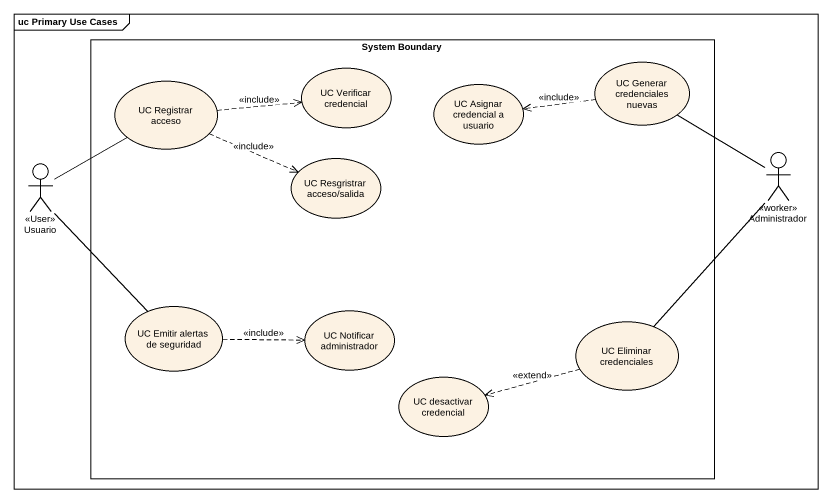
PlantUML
@startuml
mainframe uc Primary Use Cases
rectangle "System Boundary" as System_Boundary {
  usecase "UC Registrar acceso" as UC_Registrar_acceso
  usecase "UC Verificar credencial" as UC_Verificar_credencial
  usecase "UC Generar credenciales nuevas" as UC_Generar_credenciales
  usecase "UC Asignar credencial a usuario" as UC_Asignar_credencial_a
  usecase "UC Resgristrar acceso/salida" as UC_Resgristrar_acceso_salida
  usecase "UC Emitir alertas de seguridad" as UC_Emitir_alertas_de
  usecase "UC Notificar administrador" as UC_Notificar_administrador
  usecase "UC Eliminar credenciales" as UC_Eliminar_credenciales
  usecase "UC desactivar credencial" as UC_desactivar_credencial
}
actor Administrador <<worker>>
actor Usuario <<User>>
UC_Registrar_acceso .right.> UC_Verificar_credencial : <<include>>
UC_Registrar_acceso .right.> UC_Resgristrar_acceso_salida : <<include>>
UC_Generar_credenciales .left.> UC_Asignar_credencial_a : <<include>>
UC_Generar_credenciales -- Administrador
Usuario -up- UC_Registrar_acceso
Usuario -- UC_Emitir_alertas_de
UC_Emitir_alertas_de .right.> UC_Notificar_administrador : <<include>>
UC_Eliminar_credenciales -up- Administrador
UC_Eliminar_credenciales .left.> UC_desactivar_credencial : <<extend>>
@enduml
